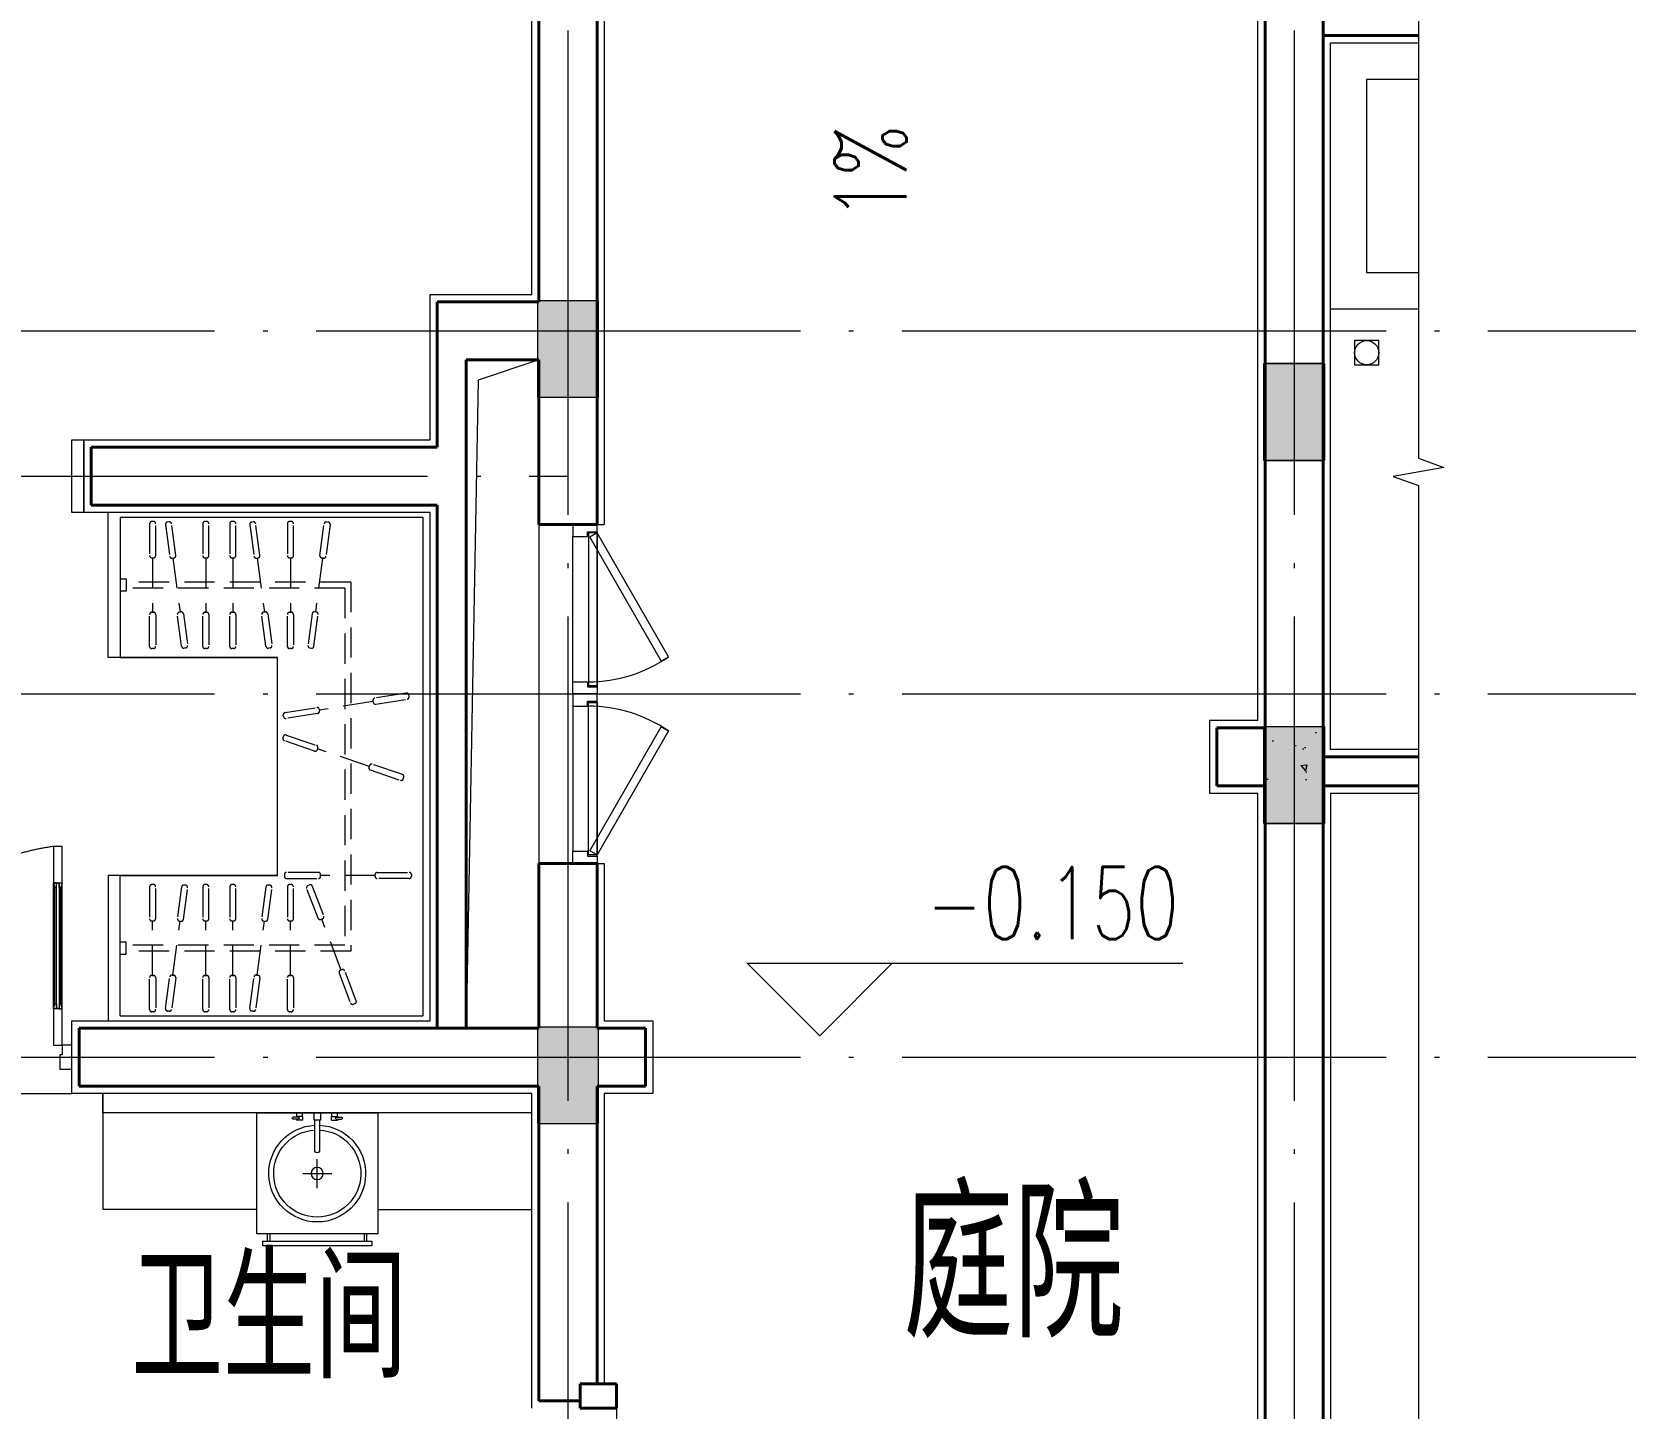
# Model space of a CAD drawing. Extents: x 577108 to 1042908, y 41950 to 81950.
# Drawn here: x 613343 to 619926, y 58176 to 63861 of the extents above; entities that cross this region are included whole.
import ezdxf

# ---------------------------------------------------------------- set-up
doc = ezdxf.new("R2010")
doc.units = 0
doc.header["$LTSCALE"] = 1000
doc.header["$MEASUREMENT"] = 0
for name, pattern in [('DOTE', [2.42, 2, -0.2, 0.02, -0.2]), ('xr-Presidential plan$0$CENTER2', [1.125, 0.75, -0.125, 0.125, -0.125]), ('xr-Presidential plan$0$HIDDEN2', [0.1875, 0.125, -0.0625])]:
    doc.linetypes.add(name, pattern=pattern)
doc.layers.get('0').update_dxf_attribs({"linetype": 'CONTINUOUS', "lineweight": 13})
for name, color, linetype, lineweight in [('COLU', 2, 'CONTINUOUS', 5), ('DIM_ELEV', 3, 'CONTINUOUS', 15), ('DIM_SYMB', 3, 'CONTINUOUS', 15), ('DOTE', 1, 'DOTE', 0), ('fix', 6, 'CONTINUOUS', 15), ('FIXTURE', 2, 'CONTINUOUS', 5), ('fur', 8, 'CONTINUOUS', 5), ('hatch', 8, 'CONTINUOUS', 5), ('LM-S', 8, 'CONTINUOUS', 5), ('PM-fs', 8, 'CONTINUOUS', 0), ('PUB_TEXT', 7, 'CONTINUOUS', 20), ('TX', 7, 'CONTINUOUS', 5), ('wall', 2, 'CONTINUOUS', 40), ('WINDOW', 5, 'CONTINUOUS', 15), ('xr-Presidential plan$0$FUR', 2, 'CONTINUOUS', 5), ('xr-Spa pool villa plan$0$WALL', 7, 'CONTINUOUS', 5), ('图层1', 5, 'CONTINUOUS', 5), ('姓名', 7, 'CONTINUOUS', 15), ('洁具', 8, 'CONTINUOUS', 5)]:
    doc.layers.add(name, color=color, linetype=linetype, lineweight=lineweight)
doc.styles.add('_TCH_DIM', font='SIMPLEX', dxfattribs={"bigfont": 'GBCBIG'})
doc.styles.add('HZ', font='romanc.shx', dxfattribs={"width": 0.7, "bigfont": 'hzdx.shx'})

# ---------------------------------------------------------------- blocks, each defined once
blk = doc.blocks.new('TF0504P-Acacia')
at = {"layer": 'FIXTURE'}
for p, q in [((-0.0795, -0.0182), (-0.0997, -0.0182)), ((-0.0795, -0.0268), (-0.0997, -0.0268)), ((-0.0595, -0.03), (-0.0855, -0.03)), ((0.0595, -0.03), (0.0855, -0.03)), ((0.0795, -0.0182), (0.0997, -0.0182)), ((0.0795, -0.0268), (0.0997, -0.0268))]:
    blk.add_line(p, q, dxfattribs=at)
at = {"layer": 'FIXTURE', "color": 24, "lineweight": 13}
for p, q in [((0, -0.311), (0, -0.191)), ((0.06, -0.251), (-0.06, -0.251))]:
    blk.add_line(p, q, dxfattribs=at)
at = {"layer": 'FIXTURE'}
for points in [[(-0.0841, -0.015), (-0.0841, 0)], [(-0.0609, -0.015), (-0.0609, 0)], [(-0.013, 0), (-0.013, -0.03), (0.013, -0.03), (0.013, 0)], [(0.0609, -0.015), (0.0609, 0)], [(0.0841, -0.015), (0.0841, 0)], [(-0.0595, -0.03), (-0.0595, -0.015), (-0.0855, -0.015), (-0.0855, -0.0182)], [(-0.0855, -0.0268), (-0.0855, -0.03)], [(0.0595, -0.03), (0.0595, -0.015), (0.0855, -0.015), (0.0855, -0.0182)], [(0.0855, -0.0268), (0.0855, -0.03)]]:
    blk.add_lwpolyline(points, dxfattribs=at)
blk.add_lwpolyline([(-0.01, -0.03), (-0.01, -0.155, 0.414214), (0, -0.165), (0, -0.165, 0.414214), (0.01, -0.155), (0.01, -0.03)], format="xyb", dxfattribs=at)
at = {"layer": 'FIXTURE', "color": 24, "lineweight": 13}
blk.add_circle((0, -0.251), 0.025, dxfattribs=at)
at = {"layer": 'FIXTURE'}
for centre, radius, start, end in [((0, -0.251), 0.2, 92.86598, 87.13402), ((-0.0997, -0.0225), 0.00428, 90, 270), ((-0.0795, -0.0225), 0.00428, 270, 90), ((0.0795, -0.0225), 0.00428, 90, 270), ((0.0997, -0.0225), 0.00428, 270, 90)]:
    blk.add_arc(centre, radius, start, end, dxfattribs=at)
at = {"layer": 'FIXTURE', "color": 3, "lineweight": 13}
blk.add_arc((0, -0.251), 0.18, 93.18474, 86.81526, dxfattribs=at)

msp = doc.modelspace()

# ---------------------------------------------------------------- hatches: boundary and pattern name
at = {"layer": 'hatch'}
for points in [[(615433.4301, 62751.3111), (615683.4301, 62751.3111), (615683.4301, 62351.3111), (615433.4301, 62351.3111)], [(618433.4301, 62091.3111), (618433.4301, 62491.3111), (618683.4301, 62491.3111), (618683.4301, 62091.3111)], [(618683.4301, 62091.3111), (618683.4301, 62491.3111), (618433.4301, 62491.3111), (618433.4301, 62091.3111)], [(618433.4301, 60591.3111), (618433.4301, 60991.3111), (618683.4301, 60991.3111), (618683.4301, 60591.3111)], [(618683.4301, 60591.3111), (618683.4301, 60991.3111), (618433.4301, 60991.3111), (618433.4301, 60591.3111)], [(615433.4301, 59751.3111), (615683.4301, 59751.3111), (615683.4301, 59351.3111), (615433.4301, 59351.3111)]]:
    msp.add_hatch(color=256, dxfattribs=at).paths.add_polyline_path(points)
h = msp.add_hatch(dxfattribs=at)
h.set_pattern_fill('AR-CONC', color=256, scale=40, style=0)
h.set_pattern_definition([(310, (575808.46, 70705.46), (286.9041, 25.1009), [30, -330]), (5, (575808.46, 70705.46), (-55.5005, -300.8769), [24, -264]), (259.5486, (575832.37, 70707.55), (231.4038, -275.7758), [25.496, -280.4568]), (313.8158, (575808.46, 70625.46), (426.8964, 66.2076), [45, -495]), (263.3644, (575844.03, 70630.98), (373.865, -389.647), [38.244, -420.685]), (8.8158, (575808.46, 70625.46), (373.865, -389.6474), [36, -396]), (339, (575848.46, 70645.46), (238.7628, 161.0476), [30, -330]), (34, (575848.46, 70645.46), (97.3261, -290.06), [24, -264]), (288.5486, (575868.36, 70658.88), (336.089, -129.0122), [25.496, -280.4568]), (322.5, (575808.46, 70705.46), (4.86394, -133.15754), [0, -260.8, 0, -268, 0, -265]), (352.5, (575808.46, 70705.46), (105.2278, -157.7647), [0, -152.8, 0, -254.8, 0, -101]), (32.5, (575719.26, 70705.46), (213.52897, 9.02195), [0, -100, 0, -312, 0, -414]), (42.5, (575679.26, 70705.46), (233.2745, -40.042), [0, -130, 0, -207.2, 0, -294])])
h.paths.add_polyline_path([(618678.4301, 60746.3111), (618438.4301, 60746.3111), (618438.4301, 60986.3111), (618678.4301, 60986.3111)])

# ---------------------------------------------------------------- linework, layer by layer
msp.add_line((615438.4301, 61826.3111), (615438.4301, 60426.3111))
msp.add_lwpolyline([(615438.4301, 62506.3111), (615187.2622, 62422.9429), (615138.4301, 59746.3111)])
at = {"color": 8, "linetype": 'xr-Presidential plan$0$CENTER2'}
msp.add_arc((613549.7349, 59599.2236), 904.5954, 97.3870301, 175.11145526, dxfattribs=at)
at = {"layer": 'COLU'}
for points in [[(615433.4301, 62751.3111), (615683.4301, 62751.3111), (615683.4301, 62351.3111), (615433.4301, 62351.3111)], [(618433.4301, 62091.3111), (618433.4301, 62491.3111), (618683.4301, 62491.3111), (618683.4301, 62091.3111)], [(618683.4301, 62091.3111), (618683.4301, 62491.3111), (618433.4301, 62491.3111), (618433.4301, 62091.3111)], [(618433.4301, 60591.3111), (618433.4301, 60991.3111), (618683.4301, 60991.3111), (618683.4301, 60591.3111)], [(615433.4301, 59751.3111), (615683.4301, 59751.3111), (615683.4301, 59351.3111), (615433.4301, 59351.3111)]]:
    msp.add_lwpolyline(points, close=True, dxfattribs=at)
msp.add_lwpolyline([(618433.4301, 60716.3111), (618433.4301, 60591.3111), (618683.4301, 60591.3111), (618683.4301, 60716.3111)], dxfattribs=at)
at = {"layer": 'DIM_ELEV'}
for p, q in [((616598.3485, 59714.1333), (616298.3485, 60014.1333)), ((616298.3485, 60014.1333), (618098.3485, 60014.1333)), ((616598.3485, 59714.1333), (616898.3485, 60014.1333))]:
    msp.add_line(p, q, dxfattribs=at)
at = {"layer": 'DIM_SYMB'}
msp.add_lwpolyline([(619072.0147, 70081.873), (619072.0147, 62099.7534), (619177.0147, 62061.5365), (618967.0147, 62024.5079), (619072.0147, 61987.2534), (619072.0147, 54005.1338)], dxfattribs=at)
msp.add_lwpolyline([(617057.5293, 62758.1948, 0, 0, 0), (617057.5293, 63447.4279, 80, 0, 0), (617057.5293, 63747.4279, 0, 0, 0)], format="xyseb", dxfattribs=at)
at = {"layer": 'DOTE'}
for p, q in [((615558.4301, 71126.3111), (615558.4301, 53126.3111)), ((618558.4301, 71126.3111), (618558.4301, 53126.3111)), ((583058.4301, 62626.3111), (620558.4301, 62626.3111)), ((610558.4301, 62026.3111), (615558.4301, 62026.3111)), ((583058.4301, 61126.3111), (620558.4301, 61126.3111)), ((583058.4301, 59626.3111), (620558.4301, 59626.3111))]:
    msp.add_line(p, q, dxfattribs=at)
at = {"layer": 'fix'}
for p, q in [((613708.4301, 61856.3111), (613708.4301, 61276.3111)), ((613708.4301, 61856.3111), (614958.4301, 61856.3111)), ((614958.4301, 61856.3111), (614958.4301, 59796.3111)), ((613708.4301, 61276.3111), (614358.4301, 61276.3111)), ((614358.4301, 60376.3111), (613658.4301, 60376.3111)), ((613658.4301, 60376.3111), (613658.4301, 59776.3111)), ((613708.4301, 59796.3111), (614958.4301, 59796.3111)), ((613636.3939, 59476.3111), (613636.3939, 58996.2345)), ((614272.412, 58996.2345), (613636.3939, 58996.2345)), ((614772.412, 58996.2345), (615408.4301, 58996.2345)), ((614317.412, 58866.2345), (614317.412, 58896.2345)), ((614327.412, 58866.2345), (614327.412, 58896.2345)), ((614717.412, 58866.2345), (614717.412, 58896.2345)), ((614727.412, 58866.2345), (614727.412, 58896.2345))]:
    msp.add_line(p, q, dxfattribs=at)
for points in [[(614358.4301, 61276.3111), (613658.4301, 61276.3111), (613658.4301, 61876.3111)], [(614358.4301, 60376.3111), (614358.4301, 61276.3111)], [(613708.4301, 59796.3111), (613708.4301, 60376.3111), (614358.4301, 60376.3111)], [(615408.4301, 59396.2345), (613636.3939, 59396.2345), (613636.3939, 59476.3111)]]:
    msp.add_lwpolyline(points, dxfattribs=at)
for points in [[(614772.412, 59396.2345), (614772.412, 58896.2345), (614272.412, 58896.2345), (614272.412, 59396.2345)], [(614747.412, 58846.2328), (614297.412, 58846.2328), (614297.412, 58866.2345), (614747.412, 58866.2345)]]:
    msp.add_lwpolyline(points, close=True, dxfattribs=at)
at = {"layer": 'fur'}
for points in [[(619072.0147, 62716.3111), (618708.4301, 62716.3111), (618708.4301, 63816.3111), (619072.0147, 63816.3111)], [(619072.0147, 62866.3111), (618858.4301, 62866.3111), (618858.4301, 63666.3111), (619072.0147, 63666.3111)], [(619072.0147, 62716.3111), (618708.4301, 62716.3111)]]:
    msp.add_lwpolyline(points, dxfattribs=at)
at = {"layer": 'LM-S'}
msp.add_line((612608.4301, 59476.3111), (613508.4301, 59476.3111), dxfattribs=at)
at = {"layer": 'PM-fs'}
for p, q in [((615408.4301, 62776.3111), (615408.4301, 69476.3111)), ((615708.4301, 69476.3111), (615708.4301, 61826.3111)), ((618408.4301, 61016.3111), (618408.4301, 69156.3111)), ((618708.4301, 60896.3111), (618708.4301, 63816.3111)), ((614988.4301, 62176.3111), (614988.4301, 62776.3111)), ((614988.4301, 62776.3111), (615408.4301, 62776.3111)), ((613558.4301, 61876.3111), (613558.4301, 62176.3111)), ((613558.4301, 62176.3111), (614988.4301, 62176.3111)), ((614988.4301, 61876.3111), (613558.4301, 61876.3111)), ((614988.4301, 59776.3111), (614988.4301, 61876.3111)), ((615678.4301, 61826.3111), (615708.4301, 61826.3111)), ((618408.4301, 61016.3111), (618208.4301, 61016.3111)), ((618208.4301, 61016.3111), (618208.4301, 60716.3111)), ((618208.4301, 60716.3111), (618408.4301, 60716.3111)), ((618408.4301, 56016.3111), (618408.4301, 60716.3111)), ((618708.4301, 60716.3111), (618708.4301, 56016.3111)), ((615678.4301, 60426.3111), (615708.4301, 60426.3111)), ((615708.4301, 60426.3111), (615708.4301, 59776.3111)), ((613508.4301, 59476.3111), (613508.4301, 59776.3111)), ((613508.4301, 59776.3111), (614988.4301, 59776.3111)), ((615708.4301, 59776.3111), (615908.4301, 59776.3111)), ((615908.4301, 59776.3111), (615908.4301, 59476.3111)), ((615408.4301, 59476.3111), (613508.4301, 59476.3111)), ((615408.4301, 58176.3111), (615408.4301, 59476.3111)), ((615908.4301, 59476.3111), (615708.4301, 59476.3111)), ((615708.4301, 59476.3111), (615708.4301, 58276.3111))]:
    msp.add_line(p, q, dxfattribs=at)
at = {"layer": 'wall'}
for p, q in [((615438.4301, 62746.3111), (615438.4301, 69446.3111)), ((615678.4301, 69446.3111), (615678.4301, 61826.3111)), ((618438.4301, 55986.3111), (618438.4301, 69126.3111)), ((618678.4301, 68746.3111), (618678.4301, 55986.3111)), ((618678.4301, 63846.3111), (619072.0147, 63846.3111)), ((618678.4301, 60866.3111), (618678.4301, 63846.3111)), ((618678.4301, 63846.3111), (619072.0147, 63846.3111)), ((615018.4301, 62746.3111), (615018.4301, 62146.3111)), ((615018.4301, 62746.3111), (615438.4301, 62746.3111)), ((615138.4301, 62506.3111), (615138.4301, 59746.3111)), ((615438.4301, 62506.3111), (615138.4301, 62506.3111)), ((615438.4301, 61826.3111), (615438.4301, 62506.3111)), ((613588.4301, 61906.3111), (613588.4301, 62146.3111)), ((613588.4301, 62146.3111), (615018.4301, 62146.3111)), ((615018.4301, 61906.3111), (613588.4301, 61906.3111)), ((615018.4301, 61906.3111), (615018.4301, 59746.3111)), ((615678.4301, 61826.3111), (615438.4301, 61826.3111)), ((618438.4301, 60986.3111), (618238.4301, 60986.3111)), ((618238.4301, 60986.3111), (618238.4301, 60746.3111)), ((619072.0147, 60866.3111), (618678.4301, 60866.3111)), ((618238.4301, 60746.3111), (618438.4301, 60746.3111)), ((618678.4301, 60746.3111), (619072.0147, 60746.3111)), ((618678.4301, 55986.3111), (618678.4301, 60746.3111)), ((615678.4301, 60426.3111), (615438.4301, 60426.3111)), ((615438.4301, 59746.3111), (615438.4301, 60426.3111)), ((615678.4301, 60426.3111), (615678.4301, 59746.3111)), ((613538.4301, 59506.3111), (613538.4301, 59746.3111)), ((613538.4301, 59746.3111), (615438.4301, 59746.3111)), ((615678.4301, 59746.3111), (615878.4301, 59746.3111)), ((615878.4301, 59746.3111), (615878.4301, 59506.3111)), ((615438.4301, 59506.3111), (613538.4301, 59506.3111)), ((615438.4301, 58206.3111), (615438.4301, 59506.3111)), ((615878.4301, 59506.3111), (615678.4301, 59506.3111)), ((615678.4301, 59506.3111), (615678.4301, 58276.3111)), ((615758.4301, 58276.3111), (615608.4301, 58276.3111)), ((615608.4301, 58276.3111), (615608.4301, 58176.3111)), ((615758.4301, 58176.3111), (615758.4301, 58276.3111)), ((615608.4301, 58206.3111), (615438.4301, 58206.3111)), ((615608.4301, 58176.3111), (615758.4301, 58176.3111))]:
    msp.add_line(p, q, dxfattribs=at)
at = {"layer": 'WINDOW'}
for p, q in [((615578.4301, 61176.3111), (615578.4301, 61776.3111)), ((615678.4301, 61796.3111), (615678.4301, 61156.3111)), ((615678.4301, 60456.3111), (615678.4301, 61096.3111)), ((615578.4301, 61076.3111), (615578.4301, 60476.3111)), ((613433.4301, 59826.3111), (613433.4301, 60346.3111)), ((613438.4301, 59846.3111), (613438.4301, 60326.3111)), ((613463.4301, 59846.3111), (613463.4301, 60326.3111)), ((613468.4301, 59826.3111), (613468.4301, 60346.3111))]:
    msp.add_line(p, q, dxfattribs=at)
for points in [[(613508.4301, 61876.3111), (613508.4301, 62176.3111), (613558.4301, 62176.3111), (613558.4301, 61876.3111)], [(615643.4301, 61791.3111), (615643.4301, 61161.3111), (615678.4301, 61161.3111), (615678.4301, 61791.3111)], [(615648.1192, 61773.8111), (615943.8735, 61261.5496), (615974.1844, 61279.0496), (615678.4301, 61791.3111)], [(615643.4301, 60461.3111), (615643.4301, 61091.3111), (615678.4301, 61091.3111), (615678.4301, 60461.3111)], [(615648.1192, 60478.8111), (615943.8735, 60991.0727), (615974.1844, 60973.5727), (615678.4301, 60461.3111)], [(613433.4301, 60346.3111), (613468.4301, 60346.3111), (613468.4301, 60496.3111), (613433.4301, 60496.3111)], [(613433.4301, 60346.3111), (613438.4301, 60326.3111), (613445.9301, 60326.3111), (613445.9301, 60346.3111)], [(613455.9301, 60345.3111), (613455.9301, 59827.3111), (613445.9301, 59827.3111), (613445.9301, 60345.3111)], [(613468.4301, 60346.3111), (613463.4301, 60326.3111), (613455.9301, 60326.3111), (613455.9301, 60346.3111)], [(613433.4301, 59826.3111), (613438.4301, 59846.3111), (613445.9301, 59846.3111), (613445.9301, 59826.3111)], [(613468.4301, 59826.3111), (613463.4301, 59846.3111), (613455.9301, 59846.3111), (613455.9301, 59826.3111)], [(613433.4301, 59676.3111), (613468.4301, 59676.3111), (613468.4301, 59826.3111), (613433.4301, 59826.3111)], [(613458.4301, 59576.3111), (613508.4301, 59576.3111), (613508.4301, 59676.3111), (613468.4301, 59676.3111), (613468.4301, 59636.3111), (613458.4301, 59636.3111)]]:
    msp.add_lwpolyline(points, close=True, dxfattribs=at)
for points in [[(615678.4301, 61826.3111), (615578.4301, 61826.3111), (615578.4301, 61776.3111), (615638.4301, 61776.3111), (615638.4301, 61796.3111), (615678.4301, 61796.3111), (615678.4301, 61826.3111)], [(615678.4301, 61126.3111), (615578.4301, 61126.3111), (615578.4301, 61176.3111), (615638.4301, 61176.3111), (615638.4301, 61156.3111), (615678.4301, 61156.3111), (615678.4301, 61126.3111)], [(615678.4301, 61126.3111), (615578.4301, 61126.3111), (615578.4301, 61076.3111), (615638.4301, 61076.3111), (615638.4301, 61096.3111), (615678.4301, 61096.3111), (615678.4301, 61126.3111)], [(615678.4301, 60426.3111), (615578.4301, 60426.3111), (615578.4301, 60476.3111), (615638.4301, 60476.3111), (615638.4301, 60456.3111), (615678.4301, 60456.3111), (615678.4301, 60426.3111)], [(615758.4301, 58178.8111), (615758.4301, 56573.8111)]]:
    msp.add_lwpolyline(points, dxfattribs=at)
for centre, start, end in [((615638.4301, 61776.3111), 270.47747035, 304.0274865), ((615638.4301, 60476.3111), 55.9725135, 89.52252965)]:
    msp.add_arc(centre, 600, start, end, dxfattribs=at)
at = {"layer": 'xr-Presidential plan$0$FUR', "color": 8, "linetype": 'xr-Presidential plan$0$HIDDEN2'}
for p, q in [((613842.4592, 61688.8111), (613842.4592, 61463.8111)), ((613926.5311, 61687.8346), (613956.1126, 61464.7877)), ((614061.9689, 61688.8111), (614061.9689, 61463.8111)), ((614173.5205, 61688.8111), (614173.5205, 61463.8111)), ((614274.6497, 61687.8346), (614304.2312, 61464.7877)), ((614411.7067, 61688.8111), (614411.7067, 61463.8111)), ((614544.7104, 61687.8346), (614515.129, 61464.7877)), ((614660.9301, 61588.8111), (613733.4301, 61588.8111)), ((614635.9301, 61563.8111), (613733.4301, 61563.8111)), ((614635.9301, 61563.8111), (614635.9301, 60088.8111)), ((614660.9301, 61588.8111), (614660.9301, 60063.8111)), ((614753.1878, 61095.2036), (614531.0201, 61059.6157)), ((614736.9676, 60827.1065), (614523.9562, 60899.5715)), ((614761.5935, 60376.6671), (614536.5935, 60376.6671)), ((613842.4592, 59963.8111), (613842.4592, 60188.8111)), ((613926.5311, 59964.7877), (613956.1126, 60187.8346)), ((614061.9689, 59963.8111), (614061.9689, 60188.8111)), ((614173.5205, 59963.8111), (614173.5205, 60188.8111)), ((614274.6497, 59964.7877), (614304.2312, 60187.8346)), ((614411.7067, 59963.8111), (614411.7067, 60188.8111)), ((614621.4902, 59986.0482), (614540.9666, 60196.1457)), ((614635.9301, 60088.8111), (613733.4301, 60088.8111)), ((614660.9301, 60063.8111), (613733.4301, 60063.8111))]:
    msp.add_line(p, q, dxfattribs=at)
for points in [[(613829.9592, 61697.8111, 0.414213562), (613838.9592, 61688.8111), (613845.9592, 61688.8111, 0.414213562), (613854.9592, 61697.8111), (613854.9592, 61829.8111, 0.414213562), (613845.9592, 61838.8111), (613838.9592, 61838.8111, 0.414213562), (613829.9592, 61829.8111)], [(613912.9564, 61695.1131, 0.414213562), (613923.0615, 61687.3745), (613930.0008, 61688.2948, 0.414213562), (613937.7394, 61698.3999), (613920.385, 61829.2541, 0.414213562), (613910.2798, 61836.9927), (613903.3406, 61836.0724, 0.414213562), (613895.602, 61825.9673)], [(614049.4689, 61697.8111, 0.414213562), (614058.4689, 61688.8111), (614065.4689, 61688.8111, 0.414213562), (614074.4689, 61697.8111), (614074.4689, 61829.8111, 0.414213562), (614065.4689, 61838.8111), (614058.4689, 61838.8111, 0.414213562), (614049.4689, 61829.8111)], [(614161.0205, 61697.8111, 0.414213562), (614170.0205, 61688.8111), (614177.0205, 61688.8111, 0.414213562), (614186.0205, 61697.8111), (614186.0205, 61829.8111, 0.414213562), (614177.0205, 61838.8111), (614170.0205, 61838.8111, 0.414213562), (614161.0205, 61829.8111)], [(614261.075, 61695.1131, 0.414213562), (614271.1801, 61687.3745), (614278.1194, 61688.2948, 0.414213562), (614285.858, 61698.3999), (614268.5036, 61829.2541, 0.414213562), (614258.3984, 61836.9927), (614251.4592, 61836.0724, 0.414213562), (614243.7206, 61825.9673)], [(614399.2067, 61697.8111, 0.414213562), (614408.2067, 61688.8111), (614415.2067, 61688.8111, 0.414213562), (614424.2067, 61697.8111), (614424.2067, 61829.8111, 0.414213562), (614415.2067, 61838.8111), (614408.2067, 61838.8111, 0.414213562), (614399.2067, 61829.8111)], [(614558.2852, 61695.1131, -0.414213562), (614548.18, 61687.3745), (614541.2408, 61688.2948, -0.414213562), (614533.5022, 61698.3999), (614550.8566, 61829.2541, -0.414213562), (614560.9617, 61836.9927), (614567.901, 61836.0724, -0.414213562), (614575.6396, 61825.9673)], [(613829.9592, 61454.8111, -0.414213562), (613838.9592, 61463.8111), (613845.9592, 61463.8111, -0.414213562), (613854.9592, 61454.8111), (613854.9592, 61322.8111, -0.414213562), (613845.9592, 61313.8111), (613838.9592, 61313.8111, -0.414213562), (613829.9592, 61322.8111)], [(613944.9043, 61454.2224, -0.414213562), (613952.6429, 61464.3275), (613959.5822, 61465.2478, -0.414213562), (613969.6873, 61457.5092), (613987.0417, 61326.655, -0.414213562), (613979.3031, 61316.5499), (613972.3639, 61315.6295, -0.414213562), (613962.2587, 61323.3682)], [(614049.4689, 61454.8111, -0.414213562), (614058.4689, 61463.8111), (614065.4689, 61463.8111, -0.414213562), (614074.4689, 61454.8111), (614074.4689, 61322.8111, -0.414213562), (614065.4689, 61313.8111), (614058.4689, 61313.8111, -0.414213562), (614049.4689, 61322.8111)], [(614161.0205, 61454.8111, -0.414213562), (614170.0205, 61463.8111), (614177.0205, 61463.8111, -0.414213562), (614186.0205, 61454.8111), (614186.0205, 61322.8111, -0.414213562), (614177.0205, 61313.8111), (614170.0205, 61313.8111, -0.414213562), (614161.0205, 61322.8111)], [(614293.0229, 61454.2224, -0.414213562), (614300.7615, 61464.3275), (614307.7008, 61465.2478, -0.414213562), (614317.8059, 61457.5092), (614335.1603, 61326.655, -0.414213562), (614327.4217, 61316.5499), (614320.4825, 61315.6295, -0.414213562), (614310.3773, 61323.3682)], [(614399.2067, 61454.8111, -0.414213562), (614408.2067, 61463.8111), (614415.2067, 61463.8111, -0.414213562), (614424.2067, 61454.8111), (614424.2067, 61322.8111, -0.414213562), (614415.2067, 61313.8111), (614408.2067, 61313.8111, -0.414213562), (614399.2067, 61322.8111)], [(614526.3372, 61454.2224, 0.414213562), (614518.5986, 61464.3275), (614511.6594, 61465.2478, 0.414213562), (614501.5542, 61457.5092), (614484.1998, 61326.655, 0.414213562), (614491.9384, 61316.5499), (614498.8777, 61315.6295, 0.414213562), (614508.9828, 61323.3682)], [(614760.0974, 61108.9698, 0.414213562), (614752.6342, 61098.6595), (614753.7414, 61091.7477, 0.414213562), (614764.0517, 61084.2845), (614894.3901, 61105.1627, 0.414213562), (614901.8532, 61115.473), (614900.7461, 61122.3848, 0.414213562), (614890.4358, 61129.848)], [(614520.1563, 61070.5348, -0.414213562), (614530.4665, 61063.0716), (614531.5737, 61056.1597, -0.414213562), (614524.1105, 61045.8495), (614393.7721, 61024.9712, -0.414213562), (614383.4619, 61032.4344), (614382.3547, 61039.3463, -0.414213562), (614389.8179, 61049.6565)], [(614519.4616, 60914.304, -0.414213562), (614525.0835, 60902.885), (614522.829, 60896.2579, -0.414213562), (614511.41, 60890.6361), (614386.4433, 60933.1489, -0.414213562), (614380.8215, 60944.5679), (614383.0759, 60951.195, -0.414213562), (614394.495, 60956.8168)], [(614749.5139, 60836.0418, 0.414213562), (614738.0948, 60830.42), (614735.8403, 60823.793, 0.414213562), (614741.4622, 60812.3739), (614866.4288, 60769.8611, 0.414213562), (614877.8479, 60775.483), (614880.1024, 60782.11, 0.414213562), (614874.4805, 60793.529)], [(614527.5935, 60364.1671, 0.414213562), (614536.5935, 60373.1671), (614536.5935, 60380.1671, 0.414213562), (614527.5935, 60389.1671), (614395.5935, 60389.1671, 0.414213562), (614386.5935, 60380.1671), (614386.5935, 60373.1671, 0.414213562), (614395.5935, 60364.1671)], [(614770.5935, 60364.1671, -0.414213562), (614761.5935, 60373.1671), (614761.5935, 60380.1671, -0.414213562), (614770.5935, 60389.1671), (614902.5935, 60389.1671, -0.414213562), (614911.5935, 60380.1671), (614911.5935, 60373.1671, -0.414213562), (614902.5935, 60364.1671)], [(613829.9592, 60197.8111, 0.414213562), (613838.9592, 60188.8111), (613845.9592, 60188.8111, 0.414213562), (613854.9592, 60197.8111), (613854.9592, 60329.8111, 0.414213562), (613845.9592, 60338.8111), (613838.9592, 60338.8111, 0.414213562), (613829.9592, 60329.8111)], [(613944.9043, 60198.3999, 0.414213562), (613952.6429, 60188.2948), (613959.5822, 60187.3745, 0.414213562), (613969.6873, 60195.1131), (613987.0417, 60325.9673, 0.414213562), (613979.3031, 60336.0724), (613972.3639, 60336.9927, 0.414213562), (613962.2587, 60329.2541)], [(614049.4689, 60197.8111, 0.414213562), (614058.4689, 60188.8111), (614065.4689, 60188.8111, 0.414213562), (614074.4689, 60197.8111), (614074.4689, 60329.8111, 0.414213562), (614065.4689, 60338.8111), (614058.4689, 60338.8111, 0.414213562), (614049.4689, 60329.8111)], [(614161.0205, 60197.8111, 0.414213562), (614170.0205, 60188.8111), (614177.0205, 60188.8111, 0.414213562), (614186.0205, 60197.8111), (614186.0205, 60329.8111, 0.414213562), (614177.0205, 60338.8111), (614170.0205, 60338.8111, 0.414213562), (614161.0205, 60329.8111)], [(614293.0229, 60198.3999, 0.414213562), (614300.7615, 60188.2948), (614307.7008, 60187.3745, 0.414213562), (614317.8059, 60195.1131), (614335.1603, 60325.9673, 0.414213562), (614327.4217, 60336.0724), (614320.4825, 60336.9927, 0.414213562), (614310.3773, 60329.2541)], [(614399.2067, 60197.8111, 0.414213562), (614408.2067, 60188.8111), (614415.2067, 60188.8111, 0.414213562), (614424.2067, 60197.8111), (614424.2067, 60329.8111, 0.414213562), (614415.2067, 60338.8111), (614408.2067, 60338.8111, 0.414213562), (614399.2067, 60329.8111)], [(614549.4177, 60209.0231, -0.414213562), (614544.2348, 60197.3983), (614537.6984, 60194.8931, -0.414213562), (614526.0736, 60200.076), (614478.8331, 60323.3332, -0.414213562), (614484.016, 60334.9581), (614490.5524, 60337.4633, -0.414213562), (614502.1772, 60332.2803)], [(614636.3832, 59982.1178, 0.414213562), (614624.7583, 59987.3008), (614618.222, 59984.7956, 0.414213562), (614613.039, 59973.1708), (614660.2795, 59849.9136, 0.414213562), (614671.9044, 59844.7306), (614678.4407, 59847.2358, 0.414213562), (614683.6237, 59858.8606)], [(613829.9592, 59954.8111, -0.414213562), (613838.9592, 59963.8111), (613845.9592, 59963.8111, -0.414213562), (613854.9592, 59954.8111), (613854.9592, 59822.8111, -0.414213562), (613845.9592, 59813.8111), (613838.9592, 59813.8111, -0.414213562), (613829.9592, 59822.8111)], [(613912.9564, 59957.5092, -0.414213562), (613923.0615, 59965.2478), (613930.0008, 59964.3275, -0.414213562), (613937.7394, 59954.2224), (613920.385, 59823.3682, -0.414213562), (613910.2798, 59815.6295), (613903.3406, 59816.5499, -0.414213562), (613895.602, 59826.655)], [(614049.4689, 59954.8111, -0.414213562), (614058.4689, 59963.8111), (614065.4689, 59963.8111, -0.414213562), (614074.4689, 59954.8111), (614074.4689, 59822.8111, -0.414213562), (614065.4689, 59813.8111), (614058.4689, 59813.8111, -0.414213562), (614049.4689, 59822.8111)], [(614161.0205, 59954.8111, -0.414213562), (614170.0205, 59963.8111), (614177.0205, 59963.8111, -0.414213562), (614186.0205, 59954.8111), (614186.0205, 59822.8111, -0.414213562), (614177.0205, 59813.8111), (614170.0205, 59813.8111, -0.414213562), (614161.0205, 59822.8111)], [(614261.075, 59957.5092, -0.414213562), (614271.1801, 59965.2478), (614278.1194, 59964.3275, -0.414213562), (614285.858, 59954.2224), (614268.5036, 59823.3682, -0.414213562), (614258.3984, 59815.6295), (614251.4592, 59816.5499, -0.414213562), (614243.7206, 59826.655)], [(614399.2067, 59954.8111, -0.414213562), (614408.2067, 59963.8111), (614415.2067, 59963.8111, -0.414213562), (614424.2067, 59954.8111), (614424.2067, 59822.8111, -0.414213562), (614415.2067, 59813.8111), (614408.2067, 59813.8111, -0.414213562), (614399.2067, 59822.8111)]]:
    msp.add_lwpolyline(points, format="xyb", close=True, dxfattribs=at)
for points in [[(613708.4301, 61601.3111), (613733.4301, 61601.3111), (613733.4301, 61551.3111), (613708.4301, 61551.3111)], [(613708.4301, 60051.3111), (613733.4301, 60051.3111), (613733.4301, 60101.3111), (613708.4301, 60101.3111)]]:
    msp.add_lwpolyline(points, dxfattribs=at)
at = {"layer": 'xr-Spa pool villa plan$0$WALL', "color": 1}
for p, q in [((618808.4301, 62585.8459), (618808.4301, 62485.8459)), ((618908.4301, 62585.8459), (618808.4301, 62585.8459)), ((618908.4301, 62485.8459), (618908.4301, 62585.8459)), ((618808.4301, 62485.8459), (618908.4301, 62485.8459))]:
    msp.add_line(p, q, dxfattribs=at)
msp.add_circle((618858.4301, 62535.8459), 50, dxfattribs=at)
at = {"layer": '图层1'}
for p, q in [((618708.4301, 63816.3111), (619072.0147, 63816.3111)), ((619072.0147, 60896.3111), (618708.4301, 60896.3111)), ((618708.4301, 60716.3111), (619072.0147, 60716.3111))]:
    msp.add_line(p, q, dxfattribs=at)
at = {"layer": '洁具', "color": 1}
msp.add_lwpolyline([(618808.4301, 62585.8459), (618808.4301, 62485.8459), (618908.4301, 62485.8459), (618908.4301, 62585.8459)], close=True, dxfattribs=at)
msp.add_circle((618858.4301, 62535.8459), 50, dxfattribs=at)

# ---------------------------------------------------------------- block references
at = {"layer": 'fix', "xscale": -1000, "yscale": 1000, "zscale": 1000}
msp.add_blockref('TF0504P-Acacia', (614522.412, 59396.235), dxfattribs=at)

# ---------------------------------------------------------------- texts
at = {"layer": 'PUB_TEXT', "style": '_TCH_DIM', "width": 0.705882}
msp.add_text('1%', height=297.5, rotation=90, dxfattribs=at).set_placement((616957.5293, 63082.8113))
msp.add_text('-0.150', height=297.5, dxfattribs=at).set_placement((617038.3485, 60114.1333))
at = {"layer": 'TX', "style": 'HZ', "width": 0.8}
msp.add_text('卫生间', height=500, dxfattribs=at).set_placement((613753.5406, 58299.4564))
at = {"layer": '姓名', "style": 'HZ', "width": 0.8}
msp.add_text('庭院', height=600, dxfattribs=at).set_placement((616943.1015, 58466.9701))

doc.saveas('drawing.dxf')
